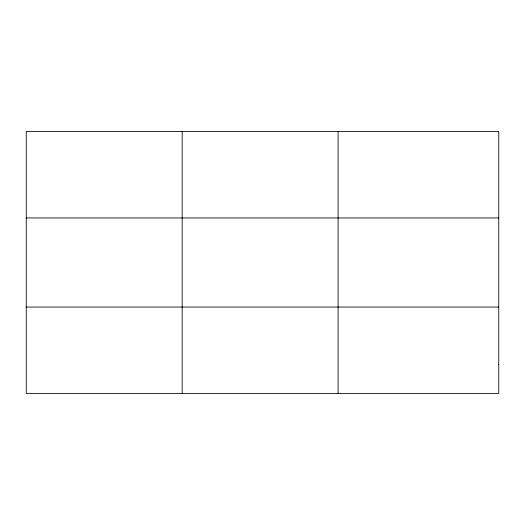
<?xml version="1.0" encoding="UTF-8"?>
<svg xmlns="http://www.w3.org/2000/svg" width="525" height="525" viewBox="0 0 525 525"><rect width="100%" height="100%" fill="white"/><g stroke="black" fill="none" stroke-linecap="round" stroke-linejoin="round"><path stroke-width="0.79" d="M182.175 131.493L182.175 393.507M338.1 131.493L338.1 393.507M26.25 217.954L498.75 217.954M26.25 307.046L498.75 307.046M498.75 364.685L498.75 393.507L26.25 393.507L26.25 131.493L498.75 131.493L498.75 364.685"/></g></svg>
